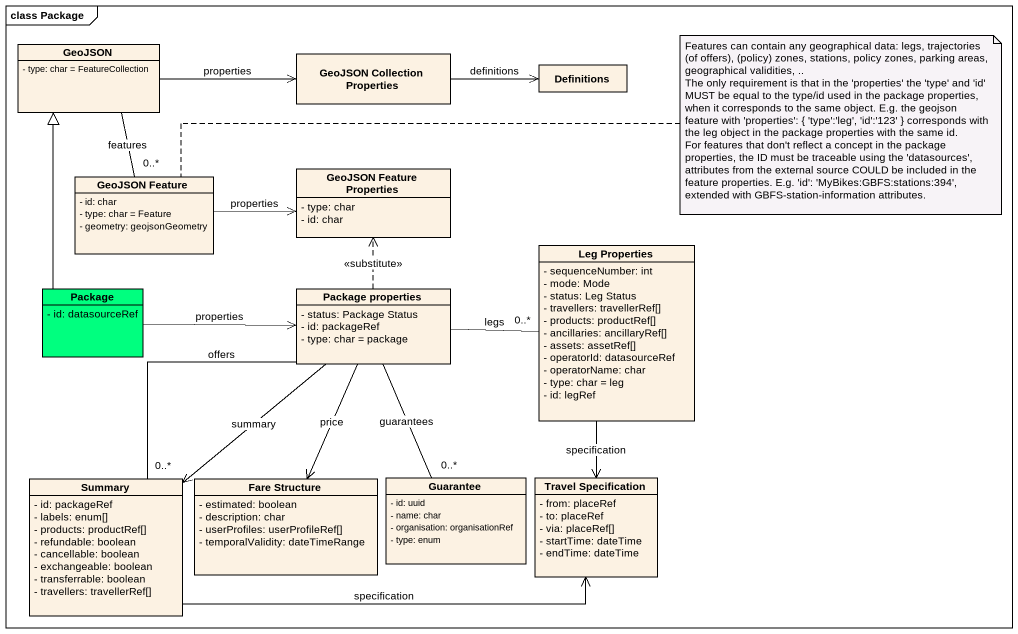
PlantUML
@startuml
mainframe class Package
hide circle
hide empty members
skinparam classAttributeIconSize 0
class GeoJSON {
  - type: char = FeatureCollection
}
class "GeoJSON Collection Properties" as GeoJSON_Collection
class Definitions
class "GeoJSON Feature" as GeoJSON_Feature {
  - id: char
  - type: char = Feature
  - geometry: geojsonGeometry
}
class "GeoJSON Feature Properties" as GeoJSON_Feature_Properties {
  - type: char
  - id: char
}
class "Leg Properties" as Leg_Properties {
  - sequenceNumber: int
  - mode: Mode
  - status: Leg Status
  - travellers: travellerRef[]
  - products: productRef[]
  - ancillaries: ancillaryRef[]
  - assets: assetRef[]
  - operatorId: datasourceRef
  - operatorName: char
  - type: char = leg
  - id: legRef
}
class "Package" as Package_ #00FF7F {
  - id: datasourceRef
}
class "Package properties" as Package_properties {
  - status: Package Status
  - id: packageRef
  - type: char = package
}
class Summary {
  - id: packageRef
  - labels: enum[]
  - products: productRef[]
  - refundable: boolean
  - cancellable: boolean
  - exchangeable: boolean
  - transferrable: boolean
  - travellers: travellerRef[]
}
class "Fare Structure" as Fare_Structure {
  - estimated: boolean
  - description: char
  - userProfiles: userProfileRef[]
  - temporalValidity: dateTimeRange
}
class Guarantee {
  - id: uuid
  - name: char
  - organisation: organisationRef
  - type: enum
}
class "Travel Specification" as Travel_Specification {
  - from: placeRef
  - to: placeRef
  - via: placeRef[]
  - startTime: dateTime
  - endTime: dateTime
}
GeoJSON -right-> GeoJSON_Collection : properties
GeoJSON -- "0..*" GeoJSON_Feature : features
GeoJSON_Collection -right-> Definitions : definitions
GeoJSON_Feature -right-> GeoJSON_Feature_Properties : properties
Leg_Properties --> Travel_Specification : specification
Package_ -up-|> GeoJSON
Package_ -right-> Package_properties : properties
Package_properties .up.> GeoJSON_Feature_Properties : <<substitute>>
Package_properties -right- "0..*" Leg_Properties : legs
Package_properties --> Summary : summary
Package_properties -- "0..*" Summary : offers
Package_properties --> Fare_Structure : price
Package_properties -- "0..*" Guarantee : guarantees
Summary -right-> Travel_Specification : specification
note right of GeoJSON_Feature
  Features can contain any geographical data: legs, trajectories (of offers), (policy) zones, stations, policy zones, parking areas, geographical validities, ..
  The only requirement is that in the 'properties' the 'type' and 'id' MUST be equal to the type/id used in the package properties, when it corresponds to the same object. E.g. the geojson feature with 'properties': { 'type':'leg', 'id':'123' } corresponds with the leg object in the package properties with the same id.
  For features that don't reflect a concept in the package properties, the ID must be traceable using the 'datasources', attributes from the external source COULD be included in the feature properties. E.g. 'id': 'MyBikes:GBFS:stations:394', extended with GBFS-station-information attributes.
end note
@enduml
